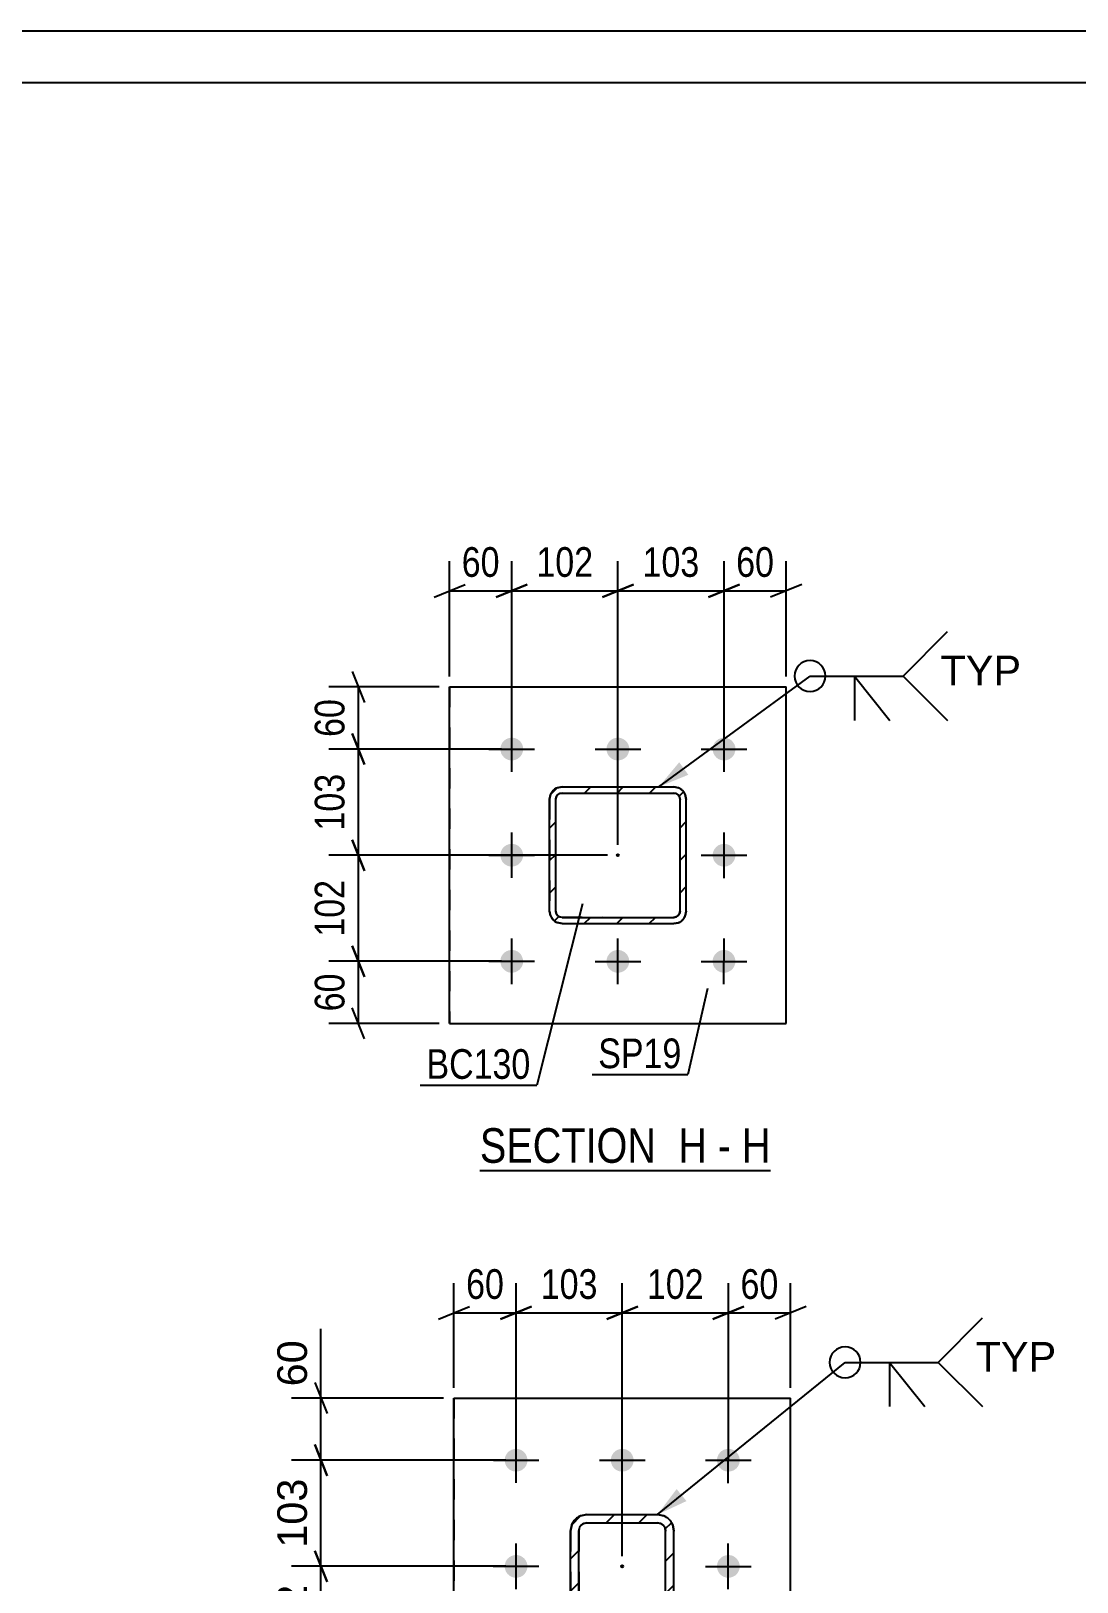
# Model space of a CAD drawing. Header units: millimetres. Extents: x 0 to 841, y 0 to 594.
# Drawn here: x 482.9 to 583.9, y 444.2 to 594 of the extents above; entities that cross this region are included whole.
import ezdxf

# ---------------------------------------------------------------- set-up
doc = ezdxf.new("R2010")
doc.units = ezdxf.units.MM
doc.linetypes.add('DXK_LINE_DOT2', pattern=[3.9198, 1.9599, -1.9599])
doc.linetypes.add('DXK_LINE_DOT3', pattern=[5.9187, 2.979, -0.9799, 0.9799, -0.9799])
doc.styles.add('Arial', font='arial.ttf', dxfattribs={"height": 0.2})
doc.styles.add('Arial Narrow', font='ARIALN.TTF', dxfattribs={"height": 0.2})

# ---------------------------------------------------------------- blocks, each defined once
blk = doc.blocks.new('Unknown-284869603-18 - 12728')
at = {"color": 6, "linetype": 'Continuous'}
blk.add_line((526.28, 483.95), (554.35, 483.95), dxfattribs=at)
at = {"color": 0, "linetype": 'Continuous'}
for points in [[(544.39, 484.7), (544.39, 488.2), (526.28, 488.2), (526.28, 484.7)], [(548.2, 484.7), (548.2, 488.2), (545.44, 488.2), (545.44, 484.7)], [(550.53, 484.7), (550.53, 488.2), (549.25, 488.2), (549.25, 484.7)], [(554.35, 484.7), (554.35, 488.2), (551.58, 488.2), (551.58, 484.7)]]:
    blk.add_wipeout(points, dxfattribs=at)
at = {"color": 7, "linetype": 'Continuous', "style": 'Arial Narrow'}
for s, p in [('SECTION ', (526.28, 484.7)), ('H', (545.44, 484.7)), ('H', (551.58, 484.7)), ('-', (549.25, 484.7))]:
    blk.add_text(s, height=3.34, dxfattribs=at).set_placement(p)
blk = doc.blocks.new('Unknown-284869603-1134')
at = {"color": 5, "linetype": 'Continuous'}
for p, q in [((841, 594), (0, 594)), ((836, 589), (5, 589))]:
    blk.add_line(p, q, dxfattribs=at)
blk = doc.blocks.new('Part-284869603-12732 - 12728')
at = {"linetype": 'Continuous'}
h = blk.add_hatch(dxfattribs=at)
h.set_pattern_fill('', scale=0.7, style=0, pattern_type=0)
h.set_pattern_definition([(45, (533.7497, 520.9136), (-1.57154, 1.57154), [])])
h.paths.add_polyline_path([(534.21, 521), (533.75, 520.91), (533.36, 520.65), (533.1, 520.26), (533.01, 519.81), (533.01, 509.01), (533.1, 508.55), (533.36, 508.16), (533.75, 507.9), (534.21, 507.8), (545.01, 507.8), (545.47, 507.89), (545.86, 508.15), (546.12, 508.54), (546.21, 509), (546.21, 519.8), (546.12, 520.26), (545.86, 520.65), (545.47, 520.91), (545.01, 521)])
h.paths.add_polyline_path([(545.01, 520.4), (545.24, 520.36), (545.43, 520.23), (545.56, 520.03), (545.61, 519.8), (545.61, 509), (545.56, 508.77), (545.43, 508.58), (545.24, 508.45), (545.01, 508.4), (534.21, 508.4), (533.98, 508.45), (533.78, 508.58), (533.65, 508.78), (533.61, 509.01), (533.61, 519.81), (533.65, 520.03), (533.78, 520.23), (533.98, 520.36), (534.21, 520.4)])
blk.add_hatch(color=246, dxfattribs=at).paths.add_polyline_path([(539.61, 514.3, -1), (539.61, 514.5, -1)])
at = {"color": 7, "linetype": 'DXK_LINE_DOT2'}
for p, q in [((533.01, 519.81), (533.1, 520.26)), ((533.01, 519.81), (533.01, 509.01)), ((533.1, 520.26), (533.1, 520.26)), ((533.65, 520.03), (533.61, 519.81)), ((533.61, 509.01), (533.61, 519.81)), ((533.78, 520.23), (533.65, 520.03)), ((533.75, 520.91), (534.21, 521)), ((533.98, 520.36), (533.78, 520.23)), ((534.21, 520.41), (533.98, 520.36)), ((534.21, 521.01), (545.01, 521)), ((534.21, 521), (534.21, 521.01)), ((534.21, 520.41), (545.01, 520.4)), ((545.01, 521), (545.47, 520.91)), ((545.24, 520.36), (545.01, 520.4)), ((545.43, 520.23), (545.24, 520.36)), ((545.56, 520.03), (545.43, 520.23)), ((545.61, 519.8), (545.56, 520.03)), ((545.61, 509), (545.61, 519.8)), ((546.12, 520.26), (546.21, 519.8)), ((546.21, 509), (546.21, 519.8)), ((533.1, 508.55), (533.01, 509.01)), ((533.61, 509.01), (533.65, 508.78)), ((533.65, 508.78), (533.78, 508.58)), ((534.21, 507.81), (533.75, 507.9)), ((533.78, 508.58), (533.98, 508.45)), ((533.98, 508.45), (534.21, 508.41)), ((534.21, 508.41), (545.01, 508.4)), ((534.21, 507.81), (545.01, 507.8)), ((545.01, 508.4), (545.24, 508.45)), ((545.47, 507.89), (545.01, 507.8)), ((545.24, 508.45), (545.43, 508.58)), ((545.43, 508.58), (545.56, 508.77)), ((545.56, 508.77), (545.61, 509)), ((546.21, 509), (546.11, 508.54))]:
    blk.add_line(p, q, dxfattribs=at)
at = {"color": 2, "linetype": 'Continuous'}
for p, q in [((533.1, 520.26), (533.01, 519.81)), ((533.01, 519.81), (533.01, 519.81)), ((533.01, 509.01), (533.01, 519.81)), ((533.61, 519.81), (533.65, 520.03)), ((533.61, 519.81), (533.61, 519.81)), ((533.61, 509.01), (533.61, 519.81)), ((533.65, 520.03), (533.78, 520.23)), ((534.21, 521), (533.75, 520.91)), ((533.78, 520.23), (533.98, 520.36)), ((533.98, 520.36), (534.21, 520.4)), ((534.21, 521), (534.21, 521.01)), ((534.21, 521), (545.01, 521)), ((534.21, 520.4), (534.21, 520.41)), ((534.21, 520.4), (545.01, 520.4)), ((545.01, 521), (545.01, 521)), ((545.47, 520.91), (545.01, 521)), ((545.01, 520.4), (545.01, 520.4)), ((545.01, 520.4), (545.24, 520.36)), ((545.24, 520.36), (545.43, 520.23)), ((545.43, 520.23), (545.56, 520.03)), ((545.56, 520.03), (545.61, 519.8)), ((545.61, 519.8), (545.61, 519.8)), ((545.61, 509), (545.61, 519.8)), ((546.21, 519.8), (546.12, 520.26)), ((546.21, 519.8), (546.21, 519.8)), ((546.21, 509), (546.21, 519.8)), ((533.01, 509.01), (533.01, 509.01)), ((533.01, 509.01), (533.1, 508.55)), ((533.61, 509.01), (533.61, 509.01)), ((533.65, 508.78), (533.61, 509.01)), ((533.78, 508.58), (533.65, 508.78)), ((533.75, 507.9), (534.21, 507.8)), ((533.98, 508.45), (533.78, 508.58)), ((534.21, 508.4), (533.98, 508.45)), ((534.21, 508.4), (534.21, 508.41)), ((534.21, 508.4), (545.01, 508.4)), ((534.21, 507.8), (534.21, 507.81)), ((534.21, 507.8), (545.01, 507.8)), ((545.24, 508.45), (545.01, 508.4)), ((545.01, 508.4), (545.01, 508.4)), ((545.01, 507.8), (545.47, 507.89)), ((545.01, 507.8), (545.01, 507.8)), ((545.43, 508.58), (545.24, 508.45)), ((545.56, 508.77), (545.43, 508.58)), ((545.61, 509), (545.56, 508.77)), ((545.61, 509), (545.61, 509)), ((546.12, 508.54), (546.21, 509)), ((546.21, 509), (546.21, 509))]:
    blk.add_line(p, q, dxfattribs=at)
at = {"color": 7, "linetype": 'DXK_LINE_DOT3'}
blk.add_line((539.61, 514.4), (539.61, 514.4), dxfattribs=at)
at = {"color": 246, "linetype": 'DXK_LINE_DOT2'}
blk.add_line((539.61, 514.4), (539.61, 514.4), dxfattribs=at)
at = {"color": 246, "linetype": 'Continuous'}
blk.add_circle((539.61, 514.4), 0.1, dxfattribs=at)
at = {"color": 7, "linetype": 'DXK_LINE_DOT2'}
for centre, start, end in [((534.21, 519.81), 112.4901, 157.4901), ((545.01, 519.8), 22.4901, 67.4901), ((534.21, 509.01), 202.4901, 247.4901), ((545.01, 509), 292.4901, 337.4901)]:
    blk.add_arc(centre, 1.2, start, end, dxfattribs=at)
at = {"color": 2, "linetype": 'Continuous'}
for centre, start, end in [((534.21, 519.8), 112.4901, 157.4901), ((545.01, 519.8), 22.4901, 67.4901), ((534.21, 509), 202.4901, 247.4901), ((545.01, 509), 292.4901, 337.4901)]:
    blk.add_arc(centre, 1.2, start, end, dxfattribs=at)
blk = doc.blocks.new('Part-284869603-12742 - 12728')
at = {"color": 2, "linetype": 'Continuous'}
for p, q in [((523.35, 498.16), (523.36, 530.66)), ((523.36, 530.66), (523.36, 530.66)), ((523.36, 530.66), (555.86, 530.65)), ((555.85, 498.15), (555.86, 530.65)), ((555.86, 530.65), (555.86, 530.65)), ((523.35, 498.16), (523.35, 498.16)), ((523.35, 498.16), (555.85, 498.15)), ((555.85, 498.15), (555.85, 498.15))]:
    blk.add_line(p, q, dxfattribs=at)
at = {"color": 7, "linetype": 'DXK_LINE_DOT2'}
for p, q in [((523.36, 530.66), (523.35, 498.16)), ((523.36, 530.66), (555.86, 530.65)), ((555.85, 498.15), (555.86, 530.65)), ((523.35, 498.16), (555.85, 498.15))]:
    blk.add_line(p, q, dxfattribs=at)
blk = doc.blocks.new('Bolt-284869603-12797 - 12728')
at = {"linetype": 'Continuous'}
for points in [[(528.36, 525.11), (528.47, 525.31), (528.63, 525.48), (528.81, 525.61), (529.02, 525.7), (529.25, 525.75), (529.48, 525.75), (529.7, 525.7), (529.91, 525.61), (530.1, 525.47), (530.25, 525.3), (530.37, 525.1), (530.44, 524.88), (530.46, 524.65), (530.43, 524.42), (530.36, 524.2), (530.25, 524.01), (530.09, 523.84), (529.9, 523.7), (529.69, 523.61), (529.47, 523.56), (529.24, 523.56), (529.01, 523.61), (528.8, 523.71), (528.62, 523.84), (528.47, 524.01), (528.35, 524.21), (528.28, 524.43), (528.26, 524.66), (528.28, 524.89)], [(538.61, 525.11), (538.72, 525.3), (538.88, 525.48), (539.06, 525.61), (539.27, 525.7), (539.5, 525.75), (539.73, 525.75), (539.95, 525.7), (540.16, 525.6), (540.35, 525.47), (540.5, 525.3), (540.62, 525.1), (540.69, 524.88), (540.71, 524.65), (540.68, 524.42), (540.61, 524.2), (540.5, 524), (540.34, 523.83), (540.15, 523.7), (539.94, 523.61), (539.72, 523.56), (539.49, 523.56), (539.26, 523.61), (539.05, 523.7), (538.87, 523.84), (538.72, 524.01), (538.6, 524.21), (538.53, 524.43), (538.51, 524.66), (538.53, 524.89)], [(548.86, 525.1), (548.97, 525.3), (549.13, 525.47), (549.31, 525.61), (549.52, 525.7), (549.75, 525.75), (549.98, 525.75), (550.2, 525.7), (550.41, 525.6), (550.6, 525.47), (550.75, 525.29), (550.87, 525.1), (550.94, 524.88), (550.96, 524.65), (550.93, 524.42), (550.86, 524.2), (550.75, 524), (550.59, 523.83), (550.4, 523.7), (550.19, 523.6), (549.97, 523.56), (549.74, 523.56), (549.51, 523.61), (549.3, 523.7), (549.12, 523.84), (548.97, 524.01), (548.85, 524.21), (548.78, 524.43), (548.76, 524.66), (548.78, 524.89)], [(528.35, 514.86), (528.47, 515.06), (528.63, 515.23), (528.81, 515.36), (529.02, 515.45), (529.25, 515.5), (529.48, 515.5), (529.7, 515.45), (529.91, 515.36), (530.1, 515.22), (530.25, 515.05), (530.36, 514.85), (530.43, 514.63), (530.46, 514.4), (530.43, 514.17), (530.36, 513.95), (530.24, 513.76), (530.09, 513.59), (529.9, 513.45), (529.69, 513.36), (529.47, 513.31), (529.24, 513.31), (529.01, 513.36), (528.8, 513.46), (528.62, 513.59), (528.46, 513.76), (528.35, 513.96), (528.28, 514.18), (528.26, 514.41), (528.28, 514.64)], [(548.85, 514.85), (548.97, 515.05), (549.13, 515.22), (549.31, 515.36), (549.52, 515.45), (549.75, 515.5), (549.98, 515.5), (550.2, 515.45), (550.41, 515.35), (550.6, 515.22), (550.75, 515.04), (550.86, 514.85), (550.93, 514.63), (550.96, 514.4), (550.93, 514.17), (550.86, 513.95), (550.74, 513.75), (550.59, 513.58), (550.4, 513.45), (550.19, 513.35), (549.97, 513.31), (549.74, 513.31), (549.51, 513.36), (549.3, 513.45), (549.12, 513.59), (548.96, 513.76), (548.85, 513.96), (548.78, 514.18), (548.76, 514.41), (548.78, 514.64)], [(528.35, 504.61), (528.47, 504.81), (528.62, 504.98), (528.81, 505.11), (529.02, 505.2), (529.25, 505.25), (529.48, 505.25), (529.7, 505.2), (529.91, 505.11), (530.1, 504.97), (530.25, 504.8), (530.36, 504.6), (530.43, 504.38), (530.46, 504.15), (530.43, 503.92), (530.36, 503.7), (530.24, 503.51), (530.09, 503.34), (529.9, 503.2), (529.69, 503.11), (529.47, 503.06), (529.24, 503.06), (529.01, 503.11), (528.8, 503.21), (528.62, 503.34), (528.46, 503.51), (528.35, 503.71), (528.28, 503.93), (528.26, 504.16), (528.28, 504.39)], [(538.6, 504.61), (538.72, 504.8), (538.87, 504.98), (539.06, 505.11), (539.27, 505.2), (539.5, 505.25), (539.73, 505.25), (539.95, 505.2), (540.16, 505.1), (540.35, 504.97), (540.5, 504.8), (540.61, 504.6), (540.68, 504.38), (540.71, 504.15), (540.68, 503.92), (540.61, 503.7), (540.49, 503.5), (540.34, 503.33), (540.15, 503.2), (539.94, 503.11), (539.72, 503.06), (539.49, 503.06), (539.26, 503.11), (539.05, 503.2), (538.87, 503.34), (538.71, 503.51), (538.6, 503.71), (538.53, 503.93), (538.51, 504.16), (538.53, 504.39)], [(548.85, 504.6), (548.97, 504.8), (549.12, 504.97), (549.31, 505.11), (549.52, 505.2), (549.75, 505.25), (549.98, 505.25), (550.2, 505.2), (550.41, 505.1), (550.6, 504.97), (550.75, 504.79), (550.86, 504.6), (550.93, 504.38), (550.96, 504.15), (550.93, 503.92), (550.86, 503.7), (550.74, 503.5), (550.59, 503.33), (550.4, 503.2), (550.19, 503.1), (549.97, 503.06), (549.74, 503.06), (549.51, 503.11), (549.3, 503.2), (549.12, 503.34), (548.96, 503.51), (548.85, 503.71), (548.78, 503.93), (548.76, 504.16), (548.78, 504.39)]]:
    blk.add_hatch(color=1, dxfattribs=at).paths.add_polyline_path(points)
at = {"color": 1, "linetype": 'Continuous'}
for p, q in [((529.36, 522.46), (529.36, 526.86)), ((539.61, 522.45), (539.61, 526.85)), ((549.86, 522.45), (549.86, 526.85)), ((527.16, 524.66), (531.56, 524.66)), ((537.41, 524.65), (541.81, 524.65)), ((547.66, 524.65), (552.06, 524.65)), ((529.36, 512.21), (529.36, 516.61)), ((549.86, 512.2), (549.86, 516.6)), ((527.16, 514.41), (531.56, 514.41)), ((547.66, 514.4), (552.06, 514.4)), ((529.35, 501.96), (529.36, 506.36)), ((539.6, 501.95), (539.61, 506.35)), ((549.85, 501.95), (549.86, 506.35)), ((527.16, 504.16), (531.56, 504.16)), ((537.41, 504.15), (541.81, 504.15)), ((547.66, 504.15), (552.06, 504.15))]:
    blk.add_line(p, q, dxfattribs=at)
blk = doc.blocks.new('Part-284869603-12885 - 12870')
at = {"color": 2, "linetype": 'Continuous'}
for p, q in [((523.77, 429.48), (523.78, 461.98)), ((523.78, 461.98), (523.78, 461.98)), ((523.78, 461.98), (556.28, 461.97)), ((556.27, 429.47), (556.28, 461.97)), ((556.28, 461.97), (556.28, 461.97)), ((523.77, 429.48), (523.77, 429.48)), ((523.77, 429.48), (556.27, 429.47)), ((556.27, 429.47), (556.27, 429.47))]:
    blk.add_line(p, q, dxfattribs=at)
at = {"color": 7, "linetype": 'DXK_LINE_DOT2'}
for p, q in [((523.78, 461.98), (523.77, 429.48)), ((523.78, 461.98), (556.28, 461.97)), ((556.27, 429.47), (556.28, 461.97)), ((523.77, 429.48), (556.27, 429.47))]:
    blk.add_line(p, q, dxfattribs=at)
blk = doc.blocks.new('Part-284869603-12873 - 12870')
at = {"linetype": 'Continuous'}
h = blk.add_hatch(dxfattribs=at)
h.set_pattern_fill('', scale=0.7, style=0, pattern_type=0)
h.set_pattern_definition([(45, (536.0125, 450.6046), (-1.57154, 1.57154), [])])
h.paths.add_polyline_path([(536.62, 450.73), (536.01, 450.6), (535.49, 450.26), (535.15, 449.74), (535.02, 449.13), (535.02, 442.33), (535.15, 441.71), (535.49, 441.2), (536.01, 440.85), (536.62, 440.73), (543.42, 440.73), (544.04, 440.85), (544.55, 441.19), (544.9, 441.71), (545.02, 442.32), (545.02, 449.12), (544.9, 449.74), (544.56, 450.26), (544.04, 450.6), (543.42, 450.73)])
h.paths.add_polyline_path([(543.42, 449.93), (543.73, 449.86), (543.99, 449.69), (544.16, 449.43), (544.22, 449.12), (544.22, 442.32), (544.16, 442.02), (543.99, 441.76), (543.73, 441.59), (543.42, 441.53), (536.62, 441.53), (536.32, 441.59), (536.06, 441.76), (535.88, 442.02), (535.82, 442.33), (535.82, 449.13), (535.89, 449.43), (536.06, 449.69), (536.32, 449.87), (536.62, 449.93)])
blk.add_hatch(color=246, dxfattribs=at).paths.add_polyline_path([(540.02, 445.63, -1), (540.02, 445.83, -1)])
at = {"color": 7, "linetype": 'DXK_LINE_DOT2'}
for p, q in [((535.02, 449.13), (535.15, 449.74)), ((535.15, 449.74), (535.15, 449.74)), ((535.88, 449.43), (535.82, 449.13)), ((535.89, 449.43), (535.88, 449.43)), ((536.01, 450.6), (536.62, 450.73)), ((536.62, 449.93), (536.32, 449.87)), ((536.62, 450.73), (543.42, 450.73)), ((536.62, 450.73), (536.62, 450.73)), ((536.62, 449.93), (543.42, 449.93)), ((536.62, 449.93), (536.62, 449.93)), ((543.42, 450.73), (544.04, 450.6)), ((543.73, 449.86), (543.42, 449.93)), ((544.22, 449.13), (544.16, 449.43)), ((544.9, 449.74), (545.02, 449.13)), ((535.02, 449.13), (535.02, 442.33)), ((535.82, 449.13), (535.82, 442.33)), ((544.22, 442.33), (544.22, 449.13)), ((545.02, 442.33), (545.02, 449.13)), ((535.14, 441.71), (535.02, 442.33)), ((535.82, 442.33), (535.88, 442.02)), ((544.16, 442.02), (544.22, 442.33)), ((545.02, 442.33), (544.9, 441.71)), ((536.62, 440.73), (536.01, 440.85)), ((536.32, 441.59), (536.62, 441.53)), ((536.62, 441.53), (543.42, 441.53)), ((536.62, 440.73), (543.42, 440.73)), ((543.42, 441.53), (543.73, 441.59)), ((544.03, 440.85), (543.42, 440.73))]:
    blk.add_line(p, q, dxfattribs=at)
at = {"color": 2, "linetype": 'Continuous'}
for p, q in [((535.15, 449.74), (535.02, 449.13)), ((535.82, 449.13), (535.89, 449.43)), ((536.62, 450.73), (536.01, 450.6)), ((536.32, 449.87), (536.62, 449.93)), ((536.62, 450.73), (536.62, 450.73)), ((536.62, 450.73), (543.42, 450.73)), ((536.62, 449.93), (536.62, 449.93)), ((536.62, 449.93), (543.42, 449.93)), ((543.42, 450.73), (543.42, 450.73)), ((544.04, 450.6), (543.42, 450.73)), ((543.42, 449.93), (543.42, 449.93)), ((543.42, 449.93), (543.73, 449.86)), ((544.16, 449.43), (544.22, 449.12)), ((545.02, 449.12), (544.9, 449.74)), ((535.02, 449.13), (535.02, 449.13)), ((535.02, 442.33), (535.02, 449.13)), ((535.82, 449.13), (535.82, 449.13)), ((535.82, 442.33), (535.82, 449.13)), ((544.22, 449.12), (544.22, 449.13)), ((544.22, 442.32), (544.22, 449.12)), ((545.02, 449.12), (545.02, 449.13)), ((545.02, 442.32), (545.02, 449.12)), ((535.02, 442.33), (535.02, 442.33)), ((535.02, 442.33), (535.15, 441.71)), ((535.82, 442.33), (535.82, 442.33)), ((535.88, 442.02), (535.82, 442.33)), ((544.22, 442.32), (544.16, 442.02)), ((544.22, 442.32), (544.22, 442.33)), ((544.9, 441.71), (545.02, 442.32)), ((545.02, 442.32), (545.02, 442.33)), ((536.01, 440.85), (536.62, 440.73)), ((536.62, 441.53), (536.32, 441.59)), ((536.62, 441.53), (536.62, 441.53)), ((536.62, 441.53), (543.42, 441.53)), ((536.62, 440.73), (536.62, 440.73)), ((536.62, 440.73), (543.42, 440.73)), ((543.73, 441.59), (543.42, 441.53)), ((543.42, 441.53), (543.42, 441.53)), ((543.42, 440.73), (544.04, 440.85)), ((543.42, 440.73), (543.42, 440.73))]:
    blk.add_line(p, q, dxfattribs=at)
at = {"color": 7, "linetype": 'DXK_LINE_DOT3'}
blk.add_line((540.02, 445.73), (540.02, 445.73), dxfattribs=at)
at = {"color": 246, "linetype": 'DXK_LINE_DOT2'}
blk.add_line((540.02, 445.73), (540.02, 445.73), dxfattribs=at)
at = {"color": 246, "linetype": 'Continuous'}
blk.add_circle((540.02, 445.73), 0.1, dxfattribs=at)
at = {"color": 7, "linetype": 'DXK_LINE_DOT2'}
for centre, radius, start, end in [((536.62, 449.13), 1.6, 112.4901, 157.4901), ((536.62, 449.13), 0.8, 112.4901, 157.4901), ((543.42, 449.13), 0.8, 22.4901, 67.4901), ((543.42, 449.13), 1.6, 22.4901, 67.4901), ((536.62, 442.33), 0.8, 202.4901, 247.4901), ((543.42, 442.33), 0.8, 292.4901, 337.4901), ((536.62, 442.33), 1.6, 202.4901, 247.4901), ((543.42, 442.33), 1.6, 292.4901, 337.4901)]:
    blk.add_arc(centre, radius, start, end, dxfattribs=at)
at = {"color": 2, "linetype": 'Continuous'}
for centre, radius, start, end in [((536.62, 449.13), 1.6, 112.4901, 157.4901), ((536.62, 449.13), 0.8, 112.4901, 157.4901), ((543.42, 449.13), 0.8, 22.4901, 67.4901), ((543.42, 449.13), 1.6, 22.4901, 67.4901), ((536.62, 442.33), 0.8, 202.4901, 247.4901), ((543.42, 442.33), 0.8, 292.4901, 337.4901), ((536.62, 442.33), 1.6, 202.4901, 247.4901), ((543.42, 442.33), 1.6, 292.4901, 337.4901)]:
    blk.add_arc(centre, radius, start, end, dxfattribs=at)
blk = doc.blocks.new('Bolt-284869603-12940 - 12870')
at = {"linetype": 'Continuous'}
for points in [[(528.83, 456.53), (528.96, 456.72), (529.13, 456.87), (529.33, 456.98), (529.55, 457.05), (529.78, 457.08), (530.01, 457.05), (530.23, 456.98), (530.43, 456.86), (530.6, 456.71), (530.73, 456.52), (530.82, 456.31), (530.87, 456.09), (530.87, 455.86), (530.82, 455.63), (530.73, 455.42), (530.59, 455.24), (530.42, 455.08), (530.22, 454.97), (530, 454.9), (529.77, 454.88), (529.54, 454.9), (529.32, 454.98), (529.12, 455.09), (528.95, 455.25), (528.82, 455.43), (528.73, 455.64), (528.68, 455.87), (528.68, 456.1), (528.73, 456.32)], [(539.08, 456.53), (539.21, 456.72), (539.38, 456.87), (539.58, 456.98), (539.8, 457.05), (540.03, 457.08), (540.26, 457.05), (540.48, 456.98), (540.68, 456.86), (540.85, 456.71), (540.98, 456.52), (541.07, 456.31), (541.12, 456.09), (541.12, 455.86), (541.07, 455.63), (540.98, 455.42), (540.84, 455.24), (540.67, 455.08), (540.47, 454.97), (540.25, 454.9), (540.02, 454.88), (539.79, 454.9), (539.57, 454.97), (539.37, 455.09), (539.2, 455.24), (539.07, 455.43), (538.98, 455.64), (538.93, 455.87), (538.93, 456.1), (538.98, 456.32)], [(549.33, 456.53), (549.46, 456.71), (549.63, 456.87), (549.83, 456.98), (550.05, 457.05), (550.28, 457.07), (550.51, 457.05), (550.73, 456.98), (550.93, 456.86), (551.1, 456.71), (551.23, 456.52), (551.32, 456.31), (551.37, 456.08), (551.37, 455.85), (551.32, 455.63), (551.23, 455.42), (551.09, 455.23), (550.92, 455.08), (550.72, 454.97), (550.5, 454.9), (550.27, 454.87), (550.04, 454.9), (549.82, 454.97), (549.62, 455.09), (549.45, 455.24), (549.32, 455.43), (549.23, 455.64), (549.18, 455.86), (549.18, 456.09), (549.23, 456.32)], [(528.82, 446.28), (528.96, 446.47), (529.13, 446.62), (529.33, 446.73), (529.55, 446.8), (529.78, 446.83), (530.01, 446.8), (530.23, 446.73), (530.42, 446.61), (530.59, 446.46), (530.73, 446.27), (530.82, 446.06), (530.87, 445.84), (530.87, 445.61), (530.82, 445.38), (530.72, 445.17), (530.59, 444.99), (530.42, 444.83), (530.22, 444.72), (530, 444.65), (529.77, 444.63), (529.54, 444.65), (529.32, 444.73), (529.12, 444.84), (528.95, 445), (528.82, 445.18), (528.73, 445.39), (528.68, 445.62), (528.68, 445.85), (528.73, 446.07)], [(549.32, 446.28), (549.46, 446.46), (549.63, 446.62), (549.83, 446.73), (550.05, 446.8), (550.28, 446.82), (550.51, 446.8), (550.73, 446.73), (550.92, 446.61), (551.09, 446.46), (551.23, 446.27), (551.32, 446.06), (551.37, 445.83), (551.37, 445.6), (551.32, 445.38), (551.22, 445.17), (551.09, 444.98), (550.92, 444.83), (550.72, 444.72), (550.5, 444.65), (550.27, 444.62), (550.04, 444.65), (549.82, 444.72), (549.62, 444.84), (549.45, 444.99), (549.32, 445.18), (549.23, 445.39), (549.18, 445.61), (549.18, 445.84), (549.23, 446.07)], [(528.82, 436.03), (528.96, 436.22), (529.13, 436.37), (529.33, 436.48), (529.55, 436.55), (529.78, 436.58), (530.01, 436.55), (530.22, 436.48), (530.42, 436.36), (530.59, 436.21), (530.73, 436.02), (530.82, 435.81), (530.87, 435.59), (530.87, 435.36), (530.82, 435.13), (530.72, 434.92), (530.59, 434.74), (530.41, 434.58), (530.21, 434.47), (530, 434.4), (529.77, 434.38), (529.54, 434.4), (529.32, 434.48), (529.12, 434.59), (528.95, 434.75), (528.82, 434.93), (528.72, 435.14), (528.68, 435.37), (528.68, 435.6), (528.73, 435.82)], [(539.07, 436.03), (539.21, 436.22), (539.38, 436.37), (539.58, 436.48), (539.8, 436.55), (540.03, 436.58), (540.26, 436.55), (540.47, 436.48), (540.67, 436.36), (540.84, 436.21), (540.98, 436.02), (541.07, 435.81), (541.12, 435.59), (541.12, 435.36), (541.07, 435.13), (540.97, 434.92), (540.84, 434.74), (540.66, 434.58), (540.46, 434.47), (540.25, 434.4), (540.02, 434.38), (539.79, 434.4), (539.57, 434.47), (539.37, 434.59), (539.2, 434.74), (539.07, 434.93), (538.97, 435.14), (538.93, 435.37), (538.93, 435.6), (538.98, 435.82)], [(549.32, 436.03), (549.46, 436.21), (549.63, 436.37), (549.83, 436.48), (550.05, 436.55), (550.28, 436.57), (550.51, 436.55), (550.72, 436.48), (550.92, 436.36), (551.09, 436.21), (551.23, 436.02), (551.32, 435.81), (551.37, 435.58), (551.37, 435.35), (551.32, 435.13), (551.22, 434.92), (551.09, 434.73), (550.91, 434.58), (550.71, 434.47), (550.5, 434.4), (550.27, 434.37), (550.04, 434.4), (549.82, 434.47), (549.62, 434.59), (549.45, 434.74), (549.32, 434.93), (549.22, 435.14), (549.18, 435.36), (549.18, 435.59), (549.23, 435.82)]]:
    blk.add_hatch(color=1, dxfattribs=at).paths.add_polyline_path(points)
at = {"color": 1, "linetype": 'Continuous'}
for p, q in [((529.77, 453.78), (529.78, 458.18)), ((540.02, 453.78), (540.03, 458.18)), ((550.27, 453.77), (550.28, 458.17)), ((527.58, 455.98), (531.98, 455.98)), ((537.83, 455.98), (542.23, 455.98)), ((548.08, 455.97), (552.48, 455.97)), ((529.77, 443.53), (529.77, 447.93)), ((550.27, 443.52), (550.27, 447.92)), ((527.57, 445.73), (531.97, 445.73)), ((548.07, 445.72), (552.47, 445.72)), ((529.77, 433.28), (529.77, 437.68)), ((540.02, 433.28), (540.02, 437.68)), ((550.27, 433.27), (550.27, 437.67)), ((527.57, 435.48), (531.97, 435.48)), ((537.82, 435.48), (542.22, 435.48)), ((548.07, 435.47), (552.47, 435.47))]:
    blk.add_line(p, q, dxfattribs=at)
blk = doc.blocks.new('StraightDimension-284869603-13873 - 12728')
at = {"color": 7, "linetype": 'Continuous'}
for p, q in [((529.36, 525.66), (529.36, 542.79)), ((539.61, 515.4), (539.61, 542.79)), ((527.86, 539.34), (530.86, 540.54)), ((529.36, 539.94), (539.61, 539.94)), ((541.11, 540.54), (538.11, 539.34))]:
    blk.add_line(p, q, dxfattribs=at)
at = {"color": 0}
blk.add_wipeout([(537.83, 540.69), (537.83, 544.89), (531.14, 544.89), (531.14, 540.69)], dxfattribs=at)
at = {"color": 3, "style": 'Arial Narrow'}
blk.add_text('102', height=2.863, dxfattribs=at).set_placement((531.74, 541.29))
blk = doc.blocks.new('StraightDimension-284869603-13871 - 12728')
at = {"color": 7, "linetype": 'Continuous'}
for p, q in [((549.86, 525.65), (549.86, 542.79)), ((555.86, 531.65), (555.86, 542.79)), ((548.36, 539.34), (551.36, 540.54)), ((549.86, 539.94), (555.86, 539.94)), ((557.36, 540.54), (554.36, 539.34))]:
    blk.add_line(p, q, dxfattribs=at)
at = {"color": 0}
blk.add_wipeout([(555.29, 540.69), (555.29, 544.89), (550.43, 544.89), (550.43, 540.69)], dxfattribs=at)
at = {"color": 3, "style": 'Arial Narrow'}
blk.add_text('60', height=2.863, dxfattribs=at).set_placement((551.03, 541.29))
blk = doc.blocks.new('StraightDimension-284869603-13872 - 12728')
at = {"color": 7, "linetype": 'Continuous'}
for p, q in [((539.61, 515.4), (539.61, 542.79)), ((549.86, 525.65), (549.86, 542.79)), ((538.11, 539.34), (541.11, 540.54)), ((539.61, 539.94), (549.86, 539.94)), ((551.36, 540.54), (548.36, 539.34))]:
    blk.add_line(p, q, dxfattribs=at)
at = {"color": 0}
blk.add_wipeout([(548.08, 540.69), (548.08, 544.89), (541.39, 544.89), (541.39, 540.69)], dxfattribs=at)
at = {"color": 3, "style": 'Arial Narrow'}
blk.add_text('103', height=2.863, dxfattribs=at).set_placement((541.99, 541.29))
blk = doc.blocks.new('StraightDimension-284869603-13874 - 12728')
at = {"color": 7, "linetype": 'Continuous'}
for p, q in [((523.36, 531.66), (523.36, 542.79)), ((529.36, 525.66), (529.36, 542.79)), ((521.86, 539.34), (524.86, 540.54)), ((523.36, 539.94), (529.36, 539.94)), ((530.86, 540.54), (527.86, 539.34))]:
    blk.add_line(p, q, dxfattribs=at)
at = {"color": 0}
blk.add_wipeout([(528.79, 540.69), (528.79, 544.89), (523.93, 544.89), (523.93, 540.69)], dxfattribs=at)
at = {"color": 3, "style": 'Arial Narrow'}
blk.add_text('60', height=2.863, dxfattribs=at).set_placement((524.53, 541.29))
blk = doc.blocks.new('StraightDimension-284869603-13924 - 12728')
at = {"color": 7, "linetype": 'Continuous'}
for p, q in [((513.95, 532.16), (515.15, 529.16)), ((522.36, 530.66), (511.7, 530.66)), ((514.55, 524.66), (514.55, 530.66)), ((515.15, 523.16), (513.95, 526.16)), ((528.36, 524.66), (511.7, 524.66))]:
    blk.add_line(p, q, dxfattribs=at)
at = {"color": 0}
blk.add_wipeout([(513.8, 530.08), (509.6, 530.08), (509.6, 525.23), (513.8, 525.23)], dxfattribs=at)
at = {"color": 3, "style": 'Arial Narrow'}
blk.add_text('60', height=2.863, rotation=90.0002, dxfattribs=at).set_placement((513.2, 525.83))
blk = doc.blocks.new('StraightDimension-284869603-13925 - 12728')
at = {"color": 7, "linetype": 'Continuous'}
for p, q in [((513.95, 526.16), (515.15, 523.16)), ((528.36, 524.66), (511.7, 524.66)), ((514.55, 514.4), (514.55, 524.66)), ((515.15, 512.9), (513.95, 515.9)), ((538.61, 514.4), (511.7, 514.4))]:
    blk.add_line(p, q, dxfattribs=at)
at = {"color": 0}
blk.add_wipeout([(513.8, 522.87), (509.6, 522.87), (509.6, 516.19), (513.8, 516.19)], dxfattribs=at)
at = {"color": 3, "style": 'Arial Narrow'}
blk.add_text('103', height=2.863, rotation=90.0002, dxfattribs=at).set_placement((513.2, 516.79))
blk = doc.blocks.new('StraightDimension-284869603-13926 - 12728')
at = {"color": 7, "linetype": 'Continuous'}
for p, q in [((513.95, 515.9), (515.15, 512.9)), ((538.61, 514.4), (511.7, 514.4)), ((514.55, 504.16), (514.55, 514.4)), ((515.15, 502.66), (513.95, 505.66)), ((528.36, 504.16), (511.7, 504.16))]:
    blk.add_line(p, q, dxfattribs=at)
at = {"color": 0}
blk.add_wipeout([(513.8, 512.62), (509.6, 512.62), (509.6, 505.94), (513.8, 505.94)], dxfattribs=at)
at = {"color": 3, "style": 'Arial Narrow'}
blk.add_text('102', height=2.863, rotation=90.0002, dxfattribs=at).set_placement((513.2, 506.54))
blk = doc.blocks.new('StraightDimension-284869603-13927 - 12728')
at = {"color": 7, "linetype": 'Continuous'}
for p, q in [((513.95, 505.66), (515.15, 502.66)), ((528.36, 504.16), (511.7, 504.16)), ((514.55, 498.16), (514.55, 504.16)), ((515.15, 496.66), (513.95, 499.66)), ((522.35, 498.16), (511.7, 498.16))]:
    blk.add_line(p, q, dxfattribs=at)
at = {"color": 0}
blk.add_wipeout([(513.8, 503.58), (509.6, 503.58), (509.6, 498.73), (513.8, 498.73)], dxfattribs=at)
at = {"color": 3, "style": 'Arial Narrow'}
blk.add_text('60', height=2.863, rotation=90.0002, dxfattribs=at).set_placement((513.2, 499.33))
blk = doc.blocks.new('StraightDimension-284869603-14144 - 12870')
at = {"color": 7, "linetype": 'Continuous'}
for p, q in [((550.28, 456.97), (550.28, 473.06)), ((556.28, 462.97), (556.28, 473.06)), ((548.78, 469.61), (551.78, 470.81)), ((557.78, 470.81), (554.78, 469.61)), ((550.28, 470.21), (556.28, 470.21))]:
    blk.add_line(p, q, dxfattribs=at)
at = {"color": 0}
blk.add_wipeout([(555.7, 470.96), (555.7, 475.16), (550.85, 475.16), (550.85, 470.96)], dxfattribs=at)
at = {"color": 3, "style": 'Arial Narrow'}
blk.add_text('60', height=2.863, dxfattribs=at).set_placement((551.45, 471.56))
blk = doc.blocks.new('StraightDimension-284869603-14145 - 12870')
at = {"color": 7, "linetype": 'Continuous'}
for p, q in [((540.03, 446.72), (540.03, 473.06)), ((550.28, 456.97), (550.28, 473.06)), ((538.53, 469.61), (541.53, 470.81)), ((551.78, 470.81), (548.78, 469.61)), ((540.03, 470.21), (550.28, 470.21))]:
    blk.add_line(p, q, dxfattribs=at)
at = {"color": 0}
blk.add_wipeout([(548.49, 470.96), (548.49, 475.16), (541.81, 475.16), (541.81, 470.96)], dxfattribs=at)
at = {"color": 3, "style": 'Arial Narrow'}
blk.add_text('102', height=2.863, dxfattribs=at).set_placement((542.41, 471.56))
blk = doc.blocks.new('StraightDimension-284869603-14146 - 12870')
at = {"color": 7, "linetype": 'Continuous'}
for p, q in [((529.78, 456.98), (529.78, 473.06)), ((540.03, 446.72), (540.03, 473.06)), ((528.28, 469.61), (531.28, 470.81)), ((541.53, 470.81), (538.53, 469.61)), ((529.78, 470.21), (540.03, 470.21))]:
    blk.add_line(p, q, dxfattribs=at)
at = {"color": 0}
blk.add_wipeout([(538.24, 470.96), (538.24, 475.16), (531.56, 475.16), (531.56, 470.96)], dxfattribs=at)
at = {"color": 3, "style": 'Arial Narrow'}
blk.add_text('103', height=2.863, dxfattribs=at).set_placement((532.16, 471.56))
blk = doc.blocks.new('StraightDimension-284869603-14147 - 12870')
at = {"color": 7, "linetype": 'Continuous'}
for p, q in [((523.78, 462.98), (523.78, 473.06)), ((529.78, 456.98), (529.78, 473.06)), ((522.28, 469.61), (525.28, 470.81)), ((531.28, 470.81), (528.28, 469.61)), ((523.78, 470.21), (529.78, 470.21))]:
    blk.add_line(p, q, dxfattribs=at)
at = {"color": 0}
blk.add_wipeout([(529.2, 470.96), (529.2, 475.16), (524.35, 475.16), (524.35, 470.96)], dxfattribs=at)
at = {"color": 3, "style": 'Arial Narrow'}
blk.add_text('60', height=2.863, dxfattribs=at).set_placement((524.95, 471.56))
blk = doc.blocks.new('StraightDimension-284869603-19237 - 12870')
at = {"color": 7, "linetype": 'Continuous'}
for p, q in [((510.33, 463.48), (511.53, 460.48)), ((522.78, 461.98), (508.08, 461.98)), ((510.93, 455.98), (510.93, 461.98)), ((511.53, 454.48), (510.33, 457.48)), ((528.78, 455.98), (508.08, 455.98))]:
    blk.add_line(p, q, dxfattribs=at)
at = {"color": 0}
blk.add_wipeout([(510.18, 468.15), (505.98, 468.15), (505.98, 462.51), (510.18, 462.51)], dxfattribs=at)
at = {"color": 7, "linetype": 'Continuous'}
blk.add_line((510.93, 461.98), (510.93, 468.68), dxfattribs=at)
blk.add_line((510.93, 461.98), (510.93, 468.68), dxfattribs=at)
at = {"color": 3, "style": 'Arial'}
blk.add_text('60', height=2.865, rotation=89.9888, dxfattribs=at).set_placement((509.58, 463.11))
blk = doc.blocks.new('StraightDimension-284869603-19238 - 12870')
at = {"color": 7, "linetype": 'Continuous'}
for p, q in [((510.33, 457.48), (511.53, 454.48)), ((528.78, 455.98), (508.08, 455.98)), ((510.93, 445.73), (510.93, 455.98)), ((511.52, 444.23), (510.33, 447.23)), ((528.77, 445.73), (508.08, 445.73))]:
    blk.add_line(p, q, dxfattribs=at)
at = {"color": 0}
blk.add_wipeout([(510.18, 454.79), (505.98, 454.79), (505.98, 446.92), (510.18, 446.92)], dxfattribs=at)
at = {"color": 3, "style": 'Arial'}
blk.add_text('103', height=2.865, rotation=89.9888, dxfattribs=at).set_placement((509.58, 447.52))
blk = doc.blocks.new('StraightDimension-284869603-19239 - 12870')
at = {"color": 7, "linetype": 'Continuous'}
for p, q in [((510.33, 447.23), (511.52, 444.23)), ((528.77, 445.73), (508.08, 445.73)), ((510.92, 435.48), (510.93, 445.73)), ((511.52, 433.98), (510.32, 436.98)), ((528.77, 435.48), (508.07, 435.48))]:
    blk.add_line(p, q, dxfattribs=at)
at = {"color": 0}
blk.add_wipeout([(510.17, 444.54), (505.97, 444.54), (505.97, 436.67), (510.17, 436.67)], dxfattribs=at)
at = {"color": 3, "style": 'Arial'}
blk.add_text('102', height=2.865, rotation=89.9888, dxfattribs=at).set_placement((509.57, 437.27))
blk = doc.blocks.new('WeldMark-284869603-14015 - 12728')
at = {"linetype": 'Continuous'}
blk.add_hatch(color=30, dxfattribs=at).paths.add_polyline_path([(546.41, 522.17), (543.55, 521), (545.53, 523.38)])
at = {"color": 30, "linetype": 'Continuous'}
for p, q in [((543.55, 521), (558.16, 531.71)), ((558.16, 531.71), (567.16, 531.71))]:
    blk.add_line(p, q, dxfattribs=at)
at = {"color": 3, "linetype": 'Continuous'}
for q in [(565.87, 527.43), (562.45, 527.43)]:
    blk.add_line((562.45, 531.71), q, dxfattribs=at)
for start, end in [(90, 270), (270, 90)]:
    blk.add_arc((558.16, 531.71), 1.5, start, end, dxfattribs=at)
at = {"color": 0, "linetype": 'Continuous'}
blk.add_wipeout([(578.54, 530.81), (578.54, 533.81), (570.76, 533.81), (570.76, 530.81)], dxfattribs=at)
blk.add_wipeout([(578.54, 530.81), (578.54, 533.81), (570.76, 533.81), (570.76, 530.81)], dxfattribs=at)
at = {"color": 3, "linetype": 'Continuous'}
for q in [(571.45, 536), (571.45, 527.43)]:
    blk.add_line((567.16, 531.71), q, dxfattribs=at)
at = {"color": 3, "linetype": 'Continuous', "style": 'Arial'}
blk.add_text('TYP', height=2.865, dxfattribs=at).set_placement((570.76, 530.81))
blk = doc.blocks.new('Mark-284869603-13976 - 12728')
at = {"color": 0}
blk.add_wipeout([(531.17, 492.81), (531.17, 495.81), (521.12, 495.81), (521.12, 492.81)], dxfattribs=at)
blk.add_wipeout([(531.17, 492.81), (531.17, 495.81), (521.12, 495.81), (521.12, 492.81)], dxfattribs=at)
at = {"color": 30, "linetype": 'Continuous'}
for p in [(536.2, 509.72), (520.52, 492.21)]:
    blk.add_line(p, (531.77, 492.21), dxfattribs=at)
at = {"color": 3, "style": 'Arial Narrow'}
blk.add_text('BC130', height=2.863, dxfattribs=at).set_placement((521.12, 492.81))
blk = doc.blocks.new('Mark-284869603-13979 - 12728')
at = {"color": 0}
blk.add_wipeout([(545.75, 493.84), (545.75, 496.84), (537.71, 496.84), (537.71, 493.84)], dxfattribs=at)
blk.add_wipeout([(545.75, 493.84), (545.75, 496.84), (537.71, 496.84), (537.71, 493.84)], dxfattribs=at)
at = {"color": 30, "linetype": 'Continuous'}
for p in [(548.25, 501.53), (537.11, 493.24)]:
    blk.add_line(p, (546.35, 493.24), dxfattribs=at)
at = {"color": 3, "style": 'Arial Narrow'}
blk.add_text('SP19', height=2.863, dxfattribs=at).set_placement((537.71, 493.84))
blk = doc.blocks.new('WeldMark-284869603-14201 - 12870')
at = {"linetype": 'Continuous'}
blk.add_hatch(color=30, dxfattribs=at).paths.add_polyline_path([(546.23, 452.03), (543.42, 450.72), (545.28, 453.19)])
at = {"color": 30, "linetype": 'Continuous'}
for p, q in [((543.42, 450.72), (561.55, 465.43)), ((561.55, 465.43), (570.55, 465.43))]:
    blk.add_line(p, q, dxfattribs=at)
at = {"color": 3, "linetype": 'Continuous'}
for q in [(569.26, 461.15), (565.83, 461.15)]:
    blk.add_line((565.83, 465.43), q, dxfattribs=at)
for start, end in [(90, 270), (270, 90)]:
    blk.add_arc((561.55, 465.43), 1.5, start, end, dxfattribs=at)
at = {"color": 0, "linetype": 'Continuous'}
blk.add_wipeout([(581.92, 464.53), (581.92, 467.53), (574.15, 467.53), (574.15, 464.53)], dxfattribs=at)
blk.add_wipeout([(581.92, 464.53), (581.92, 467.53), (574.15, 467.53), (574.15, 464.53)], dxfattribs=at)
at = {"color": 3, "linetype": 'Continuous'}
for q in [(574.83, 469.72), (574.83, 461.15)]:
    blk.add_line((570.55, 465.43), q, dxfattribs=at)
at = {"color": 3, "linetype": 'Continuous', "style": 'Arial'}
blk.add_text('TYP', height=2.865, dxfattribs=at).set_placement((574.15, 464.53))

msp = doc.modelspace()

# ---------------------------------------------------------------- block references
for name in ['Part-284869603-12742 - 12728', 'Bolt-284869603-12797 - 12728', 'Part-284869603-12732 - 12728', 'Unknown-284869603-18 - 12728', 'Part-284869603-12885 - 12870', 'Bolt-284869603-12940 - 12870', 'Part-284869603-12873 - 12870']:
    msp.add_blockref(name, (0, 0))

# ---------------------------------------------------------------- next in the draw order: block references
msp.add_blockref('Unknown-284869603-1134', (0, 0))

# ---------------------------------------------------------------- next in the draw order: block references
for name in ['StraightDimension-284869603-13873 - 12728', 'StraightDimension-284869603-13871 - 12728', 'Mark-284869603-13979 - 12728', 'StraightDimension-284869603-14144 - 12870']:
    msp.add_blockref(name, (0, 0))

# ---------------------------------------------------------------- next in the draw order: block references
for name in ['StraightDimension-284869603-13874 - 12728', 'StraightDimension-284869603-13872 - 12728', 'StraightDimension-284869603-14145 - 12870']:
    msp.add_blockref(name, (0, 0))

# ---------------------------------------------------------------- next in the draw order: block references
for name in ['WeldMark-284869603-14015 - 12728', 'StraightDimension-284869603-13924 - 12728', 'StraightDimension-284869603-14146 - 12870', 'WeldMark-284869603-14201 - 12870']:
    msp.add_blockref(name, (0, 0))

# ---------------------------------------------------------------- next in the draw order: block references
for name in ['StraightDimension-284869603-13925 - 12728', 'StraightDimension-284869603-14147 - 12870']:
    msp.add_blockref(name, (0, 0))

# ---------------------------------------------------------------- next in the draw order: block references
for name in ['StraightDimension-284869603-13926 - 12728', 'StraightDimension-284869603-19237 - 12870']:
    msp.add_blockref(name, (0, 0))

# ---------------------------------------------------------------- next in the draw order: block references
for name in ['StraightDimension-284869603-13927 - 12728', 'StraightDimension-284869603-19238 - 12870']:
    msp.add_blockref(name, (0, 0))

# ---------------------------------------------------------------- next in the draw order: block references
for name in ['Mark-284869603-13976 - 12728', 'StraightDimension-284869603-19239 - 12870']:
    msp.add_blockref(name, (0, 0))

doc.saveas('drawing.dxf')
